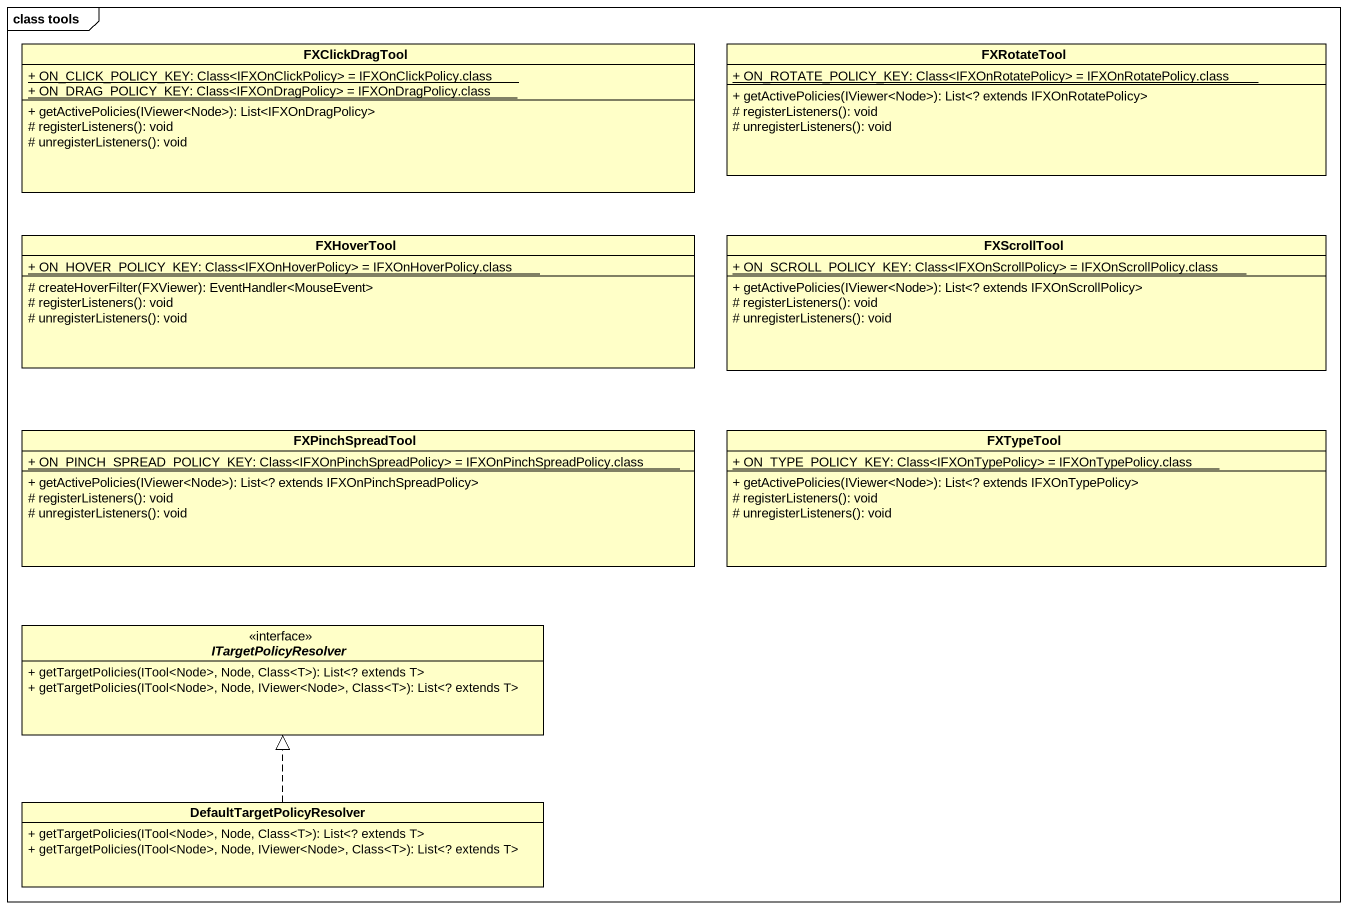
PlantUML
@startuml
mainframe class tools
hide circle
hide empty members
skinparam classAttributeIconSize 0
class FXClickDragTool #FFFFC8 {
  {static} + ON_CLICK_POLICY_KEY: Class<IFXOnClickPolicy> = IFXOnClickPolicy.class
  {static} + ON_DRAG_POLICY_KEY: Class<IFXOnDragPolicy> = IFXOnDragPolicy.class
  + getActivePolicies(IViewer<Node>): List<IFXOnDragPolicy>
  # registerListeners(): void
  # unregisterListeners(): void
}
class FXRotateTool #FFFFC8 {
  {static} + ON_ROTATE_POLICY_KEY: Class<IFXOnRotatePolicy> = IFXOnRotatePolicy.class
  + getActivePolicies(IViewer<Node>): List<? extends IFXOnRotatePolicy>
  # registerListeners(): void
  # unregisterListeners(): void
}
class FXHoverTool #FFFFC8 {
  {static} + ON_HOVER_POLICY_KEY: Class<IFXOnHoverPolicy> = IFXOnHoverPolicy.class
  # createHoverFilter(FXViewer): EventHandler<MouseEvent>
  # registerListeners(): void
  # unregisterListeners(): void
}
class FXScrollTool #FFFFC8 {
  {static} + ON_SCROLL_POLICY_KEY: Class<IFXOnScrollPolicy> = IFXOnScrollPolicy.class
  + getActivePolicies(IViewer<Node>): List<? extends IFXOnScrollPolicy>
  # registerListeners(): void
  # unregisterListeners(): void
}
class FXPinchSpreadTool #FFFFC8 {
  {static} + ON_PINCH_SPREAD_POLICY_KEY: Class<IFXOnPinchSpreadPolicy> = IFXOnPinchSpreadPolicy.class
  + getActivePolicies(IViewer<Node>): List<? extends IFXOnPinchSpreadPolicy>
  # registerListeners(): void
  # unregisterListeners(): void
}
class FXTypeTool #FFFFC8 {
  {static} + ON_TYPE_POLICY_KEY: Class<IFXOnTypePolicy> = IFXOnTypePolicy.class
  + getActivePolicies(IViewer<Node>): List<? extends IFXOnTypePolicy>
  # registerListeners(): void
  # unregisterListeners(): void
}
interface ITargetPolicyResolver #FFFFC8 {
  + getTargetPolicies(ITool<Node>, Node, Class<T>): List<? extends T>
  + getTargetPolicies(ITool<Node>, Node, IViewer<Node>, Class<T>): List<? extends T>
}
class DefaultTargetPolicyResolver #FFFFC8 {
  + getTargetPolicies(ITool<Node>, Node, Class<T>): List<? extends T>
  + getTargetPolicies(ITool<Node>, Node, IViewer<Node>, Class<T>): List<? extends T>
}
DefaultTargetPolicyResolver .up.|> ITargetPolicyResolver
@enduml
